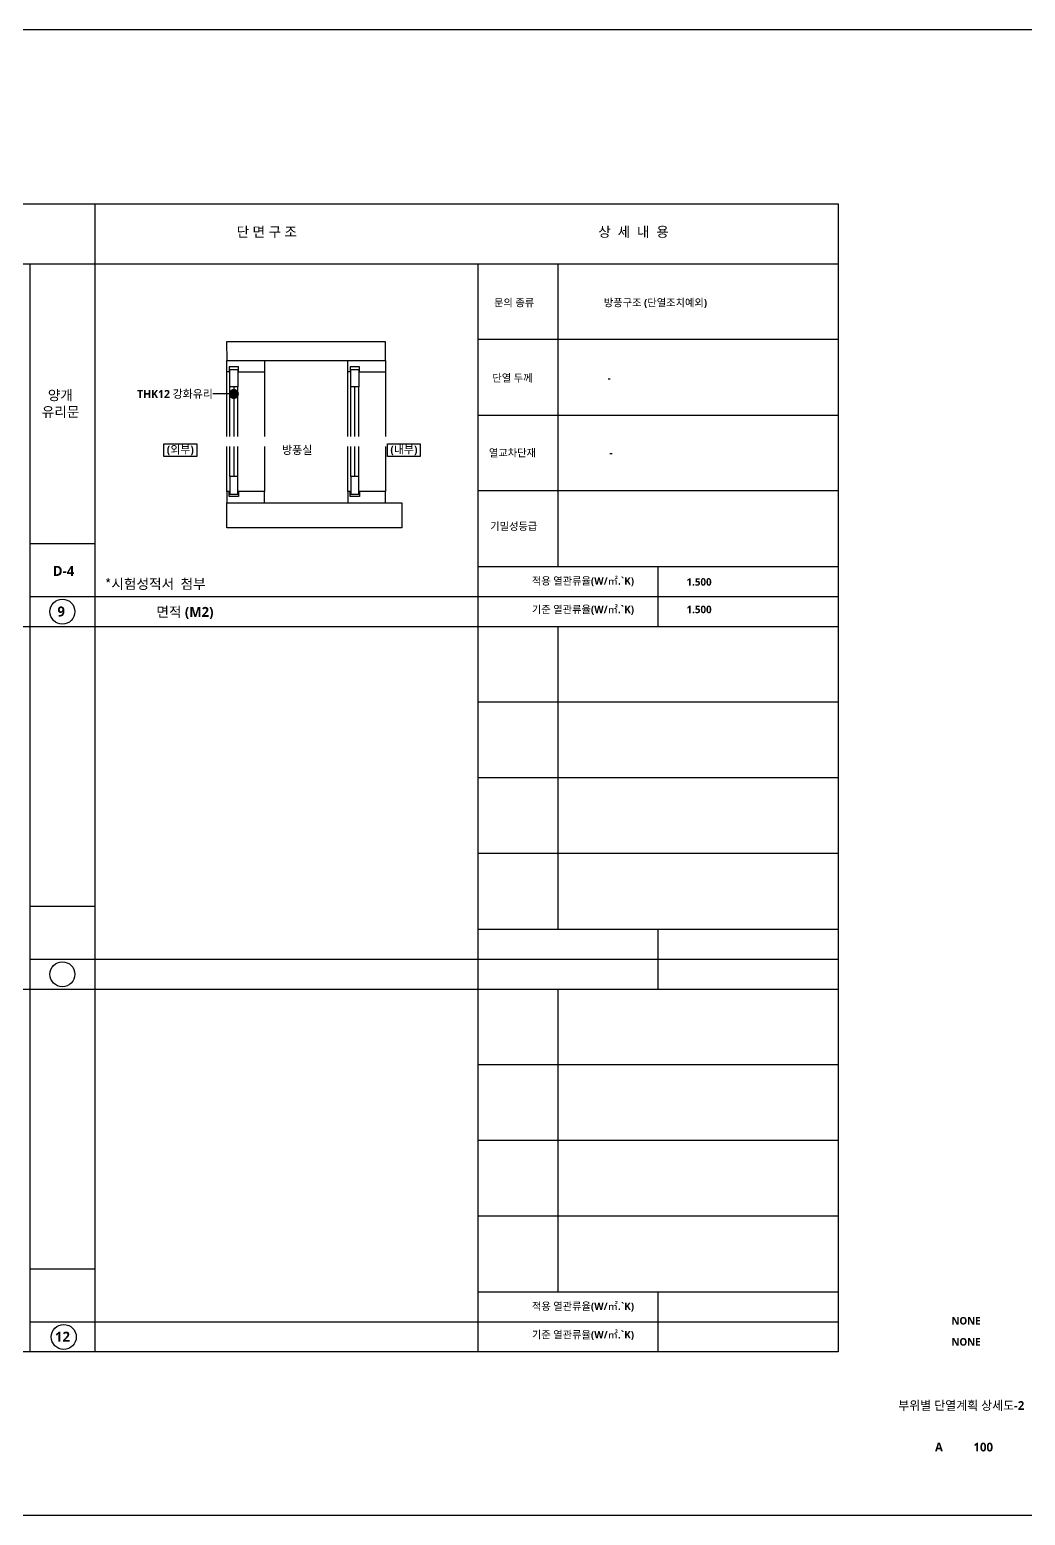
# Model space of a CAD drawing. Header units: millimetres. Extents: x 0 to 190005487, y 0 to 455456909.
# Drawn here: x 6215 to 8206, y 0 to 2970 of the extents above; entities that cross this region are included whole.
import ezdxf
from ezdxf.enums import TextEntityAlignment as Align

# ---------------------------------------------------------------- set-up
doc = ezdxf.new("R2010")
doc.units = ezdxf.units.MM
doc.header["$LTSCALE"] = 800
doc.header["$MEASUREMENT"] = 0
doc.layers.get('0').update_dxf_attribs({"linetype": 'CONTINUOUS'})
doc.layers.get('Defpoints').update_dxf_attribs({"color": 153, "linetype": 'CONTINUOUS'})
for name, color, linetype in [('A-ANNO-TITL', 7, 'CONTINUOUS'), ('AA-BORD-FORM', 7, 'CONTINUOUS'), ('AA-DWXM-DOOR', 4, 'CONTINUOUS'), ('AA-WAXM-CONC', 2, 'CONTINUOUS'), ('AA-WAXM-PANL', 7, 'CONTINUOUS'), ('AA-XXXX-TEXT', 3, 'CONTINUOUS'), ('AA-XXXX-TXT3', 3, 'CONTINUOUS'), ('COL', 2, 'CONTINUOUS'), ('COR', 4, 'CONTINUOUS'), ('ETC', 6, 'CONTINUOUS'), ('text', 3, 'CONTINUOUS'), ('WAL', 3, 'CONTINUOUS')]:
    doc.layers.add(name, color=color, linetype=linetype)
doc.styles.add('SH_대대리576', font='')
doc.styles.get("Standard").update_dxf_attribs({"font": 'SIMPLEX.shx'})
doc.styles.add('송현플러스-돋움체', font='')
doc.styles.get('SH_대대리576').set_extended_font_data('NanumGothic', bold=True)
doc.styles.get('송현플러스-돋움체').set_extended_font_data('DotumChe')
doc.dimstyles.new('SAMOO-M30', dxfattribs={"dimscale": 400, "dimtxt": 3, "dimasz": 1, "dimexe": 2, "dimexo": 2, "dimgap": 1, "dimtad": 0, "dimdec": 0, "dimdsep": 46, "dimlunit": 6, "dimtxsty": 'Standard', "dimblk": 'DIMDOT', "dimcen": 1, "dimclrd": 1, "dimclre": 1, "dimclrt": 2, "dimadec": 4, "dimazin": 0, "dimtfac": 1, "dimtdec": 0, "dimtix": 1, "dimtmove": 2, "dimatfit": 3, "dimldrblk": 'DOT', "dimfxl": 8, "dimtvp": 1, "dimtolj": 1, "dimlwd": -1, "dimlwe": -1, "dimarcsym": 0})

# ---------------------------------------------------------------- blocks, each defined once
blk = doc.blocks.new('_DOT')
at = {"color": 0, "linetype": 'ByBlock'}
blk.add_line((-0.5, 0), (-1, 0), dxfattribs=at)
at = {"color": 0, "linetype": 'ByBlock', "const_width": 0.5}
blk.add_lwpolyline([(-0.25, 0, 1), (0.25, 0, 1)], format="xyb", close=True, dxfattribs=at)
blk = doc.blocks.new('DIMDOT')
at = {"color": 0}
blk.add_line((-2, 0), (2, 0), dxfattribs=at)
for radius in [0.5, 0.25]:
    blk.add_circle((0, 0), radius, dxfattribs=at)

msp = doc.modelspace()

# ---------------------------------------------------------------- linework, layer by layer
at = {"layer": 'AA-BORD-FORM'}
for points in [[(6483.3, 2141.9), (6548.8, 2141.9), (6548.8, 2117), (6483.3, 2117)], [(6930.1, 2141.9), (6995.7, 2141.9), (6995.7, 2117), (6930.1, 2117)]]:
    msp.add_lwpolyline(points, close=True, dxfattribs=at)
at = {"layer": 'AA-DWXM-DOOR'}
for p, q in [((6609.2, 2285.9), (6609.2, 2308.4)), ((6609.2, 2308.4), (6684.2, 2308.4)), ((6632.7, 2295.9), (6613.7, 2295.9)), ((6613.7, 2295.9), (6613.7, 2285.9)), ((6615.2, 2255.9), (6615.2, 2290.9)), ((6615.2, 2290.9), (6631.2, 2290.9)), ((6631.2, 2290.9), (6631.2, 2255.9)), ((6632.7, 2285.9), (6632.7, 2295.9)), ((6684.2, 2308.4), (6684.2, 2285.9)), ((6851.1, 2285.9), (6851.1, 2308.4)), ((6851.1, 2308.4), (6926.1, 2308.4)), ((6874.6, 2295.9), (6855.6, 2295.9)), ((6855.6, 2295.9), (6855.6, 2285.9)), ((6857.1, 2255.9), (6857.1, 2290.9)), ((6857.1, 2290.9), (6873.1, 2290.9)), ((6873.1, 2290.9), (6873.1, 2255.9)), ((6874.6, 2285.9), (6874.6, 2295.9)), ((6926.1, 2308.4), (6926.1, 2285.9)), ((6609.2, 2156.7), (6609.2, 2285.9)), ((6613.7, 2285.9), (6609.2, 2285.9)), ((6632.7, 2285.9), (6684.2, 2285.9)), ((6684.2, 2285.9), (6684.2, 2156.7)), ((6851.1, 2156.7), (6851.1, 2285.9)), ((6855.6, 2285.9), (6851.1, 2285.9)), ((6874.6, 2285.9), (6926.1, 2285.9)), ((6926.1, 2285.9), (6926.1, 2156.7)), ((6615.2, 2156.7), (6615.2, 2255.9)), ((6631.2, 2255.9), (6615.2, 2255.9)), ((6623.5, 2156.7), (6623.5, 2255.9)), ((6631.2, 2156.7), (6631.2, 2255.9)), ((6857.1, 2156.7), (6857.1, 2255.9)), ((6873.1, 2255.9), (6857.1, 2255.9)), ((6865.3, 2156.7), (6865.3, 2255.9)), ((6873.1, 2156.7), (6873.1, 2255.9)), ((6609.2, 2046.7), (6609.2, 2136.7)), ((6615.2, 2076.7), (6615.2, 2136.7)), ((6623.5, 2076.7), (6623.5, 2136.7)), ((6631.2, 2076.7), (6631.2, 2136.7)), ((6684.2, 2136.7), (6684.2, 2046.7)), ((6851.1, 2046.7), (6851.1, 2136.7)), ((6857.1, 2076.7), (6857.1, 2136.7)), ((6865.3, 2076.7), (6865.3, 2136.7)), ((6873.1, 2076.7), (6873.1, 2136.7)), ((6926.1, 2136.7), (6926.1, 2046.7)), ((6615.2, 2076.7), (6615.2, 2041.7)), ((6631.2, 2076.7), (6615.2, 2076.7)), ((6631.2, 2041.7), (6631.2, 2076.7)), ((6857.1, 2076.7), (6857.1, 2041.7)), ((6873.1, 2076.7), (6857.1, 2076.7)), ((6873.1, 2041.7), (6873.1, 2076.7)), ((6613.7, 2046.7), (6609.2, 2046.7)), ((6609.2, 2046.7), (6609.2, 2024.2)), ((6609.2, 2024.2), (6684.2, 2024.2)), ((6613.7, 2036.7), (6613.7, 2046.7)), ((6632.7, 2036.7), (6613.7, 2036.7)), ((6615.2, 2041.7), (6631.2, 2041.7)), ((6684.2, 2046.7), (6632.7, 2046.7)), ((6632.7, 2046.7), (6632.7, 2036.7)), ((6684.2, 2024.2), (6684.2, 2046.7)), ((6855.6, 2046.7), (6851.1, 2046.7)), ((6851.1, 2046.7), (6851.1, 2024.2)), ((6851.1, 2024.2), (6926.1, 2024.2)), ((6855.6, 2036.7), (6855.6, 2046.7)), ((6874.6, 2036.7), (6855.6, 2036.7)), ((6857.1, 2041.7), (6873.1, 2041.7)), ((6926.1, 2046.7), (6874.6, 2046.7)), ((6874.6, 2046.7), (6874.6, 2036.7)), ((6926.1, 2024.2), (6926.1, 2046.7))]:
    msp.add_line(p, q, dxfattribs=at)
at = {"layer": 'AA-WAXM-CONC'}
msp.add_lwpolyline([(6609.2, 2024.2), (6959.2, 2024.2), (6959.2, 1974.2), (6609.2, 1974.2)], close=True, dxfattribs=at)
at = {"layer": 'AA-WAXM-PANL'}
msp.add_lwpolyline([(6609.2, 2308.4), (6926.1, 2308.4), (6926.1, 2345.9), (6608.7, 2345.9)], close=True, dxfattribs=at)
at = {"layer": 'COR'}
for p, q in [((6345, 2622), (6345, 327)), ((6065, 2502), (7831.3, 2502)), ((6215, 2502), (6215, 327)), ((7111.3, 2502), (7111.3, 327)), ((7271.3, 2502), (7271.3, 1897)), ((7111.3, 2351), (7831.3, 2351)), ((7111.3, 2199.5), (7831.3, 2199.5)), ((7111.3, 2049), (7831.3, 2049)), ((6345, 1942), (6215, 1942)), ((7111.3, 1897), (7831.3, 1897)), ((7471.3, 1897), (7471.3, 1777)), ((6215, 1837), (7831.3, 1837)), ((7271.3, 1777), (7271.3, 1172)), ((7111.3, 1626), (7831.3, 1626)), ((7111.3, 1475), (7831.3, 1475)), ((7111.3, 1324), (7831.3, 1324)), ((6345, 1217), (6215, 1217)), ((7111.3, 1172), (7831.3, 1172)), ((7471.3, 1172), (7471.3, 1052)), ((6215, 1112), (7831.3, 1112)), ((7271.3, 1052), (7271.3, 447)), ((7111.3, 901), (7831.3, 901)), ((7111.3, 750), (7831.3, 750)), ((7111.3, 599), (7831.3, 599)), ((6345, 492), (6215, 492)), ((7111.3, 447), (7831.3, 447)), ((7471.3, 447), (7471.3, 327)), ((6215, 387), (7831.3, 387))]:
    msp.add_line(p, q, dxfattribs=at)
for centre in [(6280.3, 1806.6), (6280.3, 1081.6), (6283.1, 356.6)]:
    msp.add_circle(centre, 25, dxfattribs=at)
at = {"layer": 'Defpoints'}
msp.add_lwpolyline([(8400, 2970), (4200, 2970), (4200, 0), (8400, 0)], close=True, dxfattribs=at)
at = {"layer": 'WAL'}
for p, q in [((7831.3, 2622), (7831.3, 327)), ((7831.3, 2622), (7831.3, 1777)), ((7831.3, 2622), (7831.3, 327)), ((4298.8, 1777), (7831.3, 1777)), ((7831.3, 1777), (7831.3, 1052)), ((4298.8, 1052), (7831.3, 1052))]:
    msp.add_line(p, q, dxfattribs=at)
msp.add_lwpolyline([(7831.3, 327), (4298.8, 327), (4298.8, 2622), (7831.3, 2622), (7831.3, 327)], dxfattribs=at)

# ---------------------------------------------------------------- texts
at = {"style": 'SH_대대리576'}
for s, p in [('문의 종류', (7143.4, 2424.3)), ('방풍구조 (단열조치예외)', (7363, 2424.3)), ('단열 두께', (7140.1, 2273.7)), ('-', (7370.6, 2273.7)), ('열교차단재', (7133.2, 2124.1)), ('-', (7374.1, 2124.1)), ('기밀성등급', (7135.8, 1977.2)), ('1.500', (7528.3, 1866)), ('1.500', (7528.3, 1811))]:
    msp.add_text(s, height=15, dxfattribs=at).set_placement(p, align=Align.MIDDLE_LEFT)
for s, p in [('적용 열관류율(W/㎡.`K)', (7321.3, 1867.9)), ('기준 열관류율(W/㎡.`K)', (7321.3, 1811)), ('적용 열관류율(W/㎡.`K)', (7321.3, 417.9)), ('기준 열관류율(W/㎡.`K)', (7321.3, 361))]:
    msp.add_text(s, height=15, dxfattribs=at).set_placement(p, align=Align.MIDDLE_CENTER)
at = {"layer": 'A-ANNO-TITL', "style": 'SH_대대리576'}
for s, height, p in [('NONE', 15, (8087.3, 388.9)), ('NONE', 15, (8087.3, 346.7)), ('부위별 단열계획 상세도-2', 17.5, (8077.8, 219.9)), ('A', 17.5, (8033.1, 136.4)), ('100', 17.5, (8121.7, 136.4))]:
    msp.add_text(s, height=height, dxfattribs=at).set_placement(p, align=Align.MIDDLE)
at = {"layer": 'AA-XXXX-TEXT', "style": 'SH_대대리576'}
msp.add_text('THK12 강화유리', height=16, dxfattribs=at).set_placement((6581.1, 2241.8), align=Align.MIDDLE_RIGHT)
for s, p in [('(외부)', (6516.1, 2130)), ('방풍실', (6749.9, 2130)), ('(내부)', (6963.3, 2130))]:
    msp.add_text(s, height=16, dxfattribs=at).set_placement(p, align=Align.MIDDLE)
at = {"layer": 'COL', "style": 'SH_대대리576'}
for s, p in [('양개', (6251.1, 2229.3)), ('유리문', (6239.1, 2196)), ('D-4', (6261.3, 1878)), ('9', (6270.4, 1797)), ('면적 (M2)', (6468.3, 1796)), ('12', (6265.6, 347))]:
    msp.add_text(s, height=20, dxfattribs=at).set_placement(p)
at = {"layer": 'ETC', "style": '송현플러스-돋움체'}
msp.add_text('*시험성적서 첨부', height=20, dxfattribs=at).set_placement((6365.3, 1852))
at = {"layer": 'text', "color": 2, "style": 'SH_대대리576'}
for s, p in [('단 면 구 조', (6628.7, 2556)), (' 상  세  내  용', (7345.1, 2556))]:
    msp.add_text(s, height=20, dxfattribs=at).set_placement(p)

# ---------------------------------------------------------------- leaders
at = {"layer": 'AA-XXXX-TXT3', "color": 1}
msp.add_leader([(6623.2, 2241.8), (6581.1, 2241.8)], dimstyle='SAMOO-M30', override={"dimscale": 20, "dimtxsty": '송현플러스-돋움체'}, dxfattribs=at)

doc.saveas('drawing.dxf')
